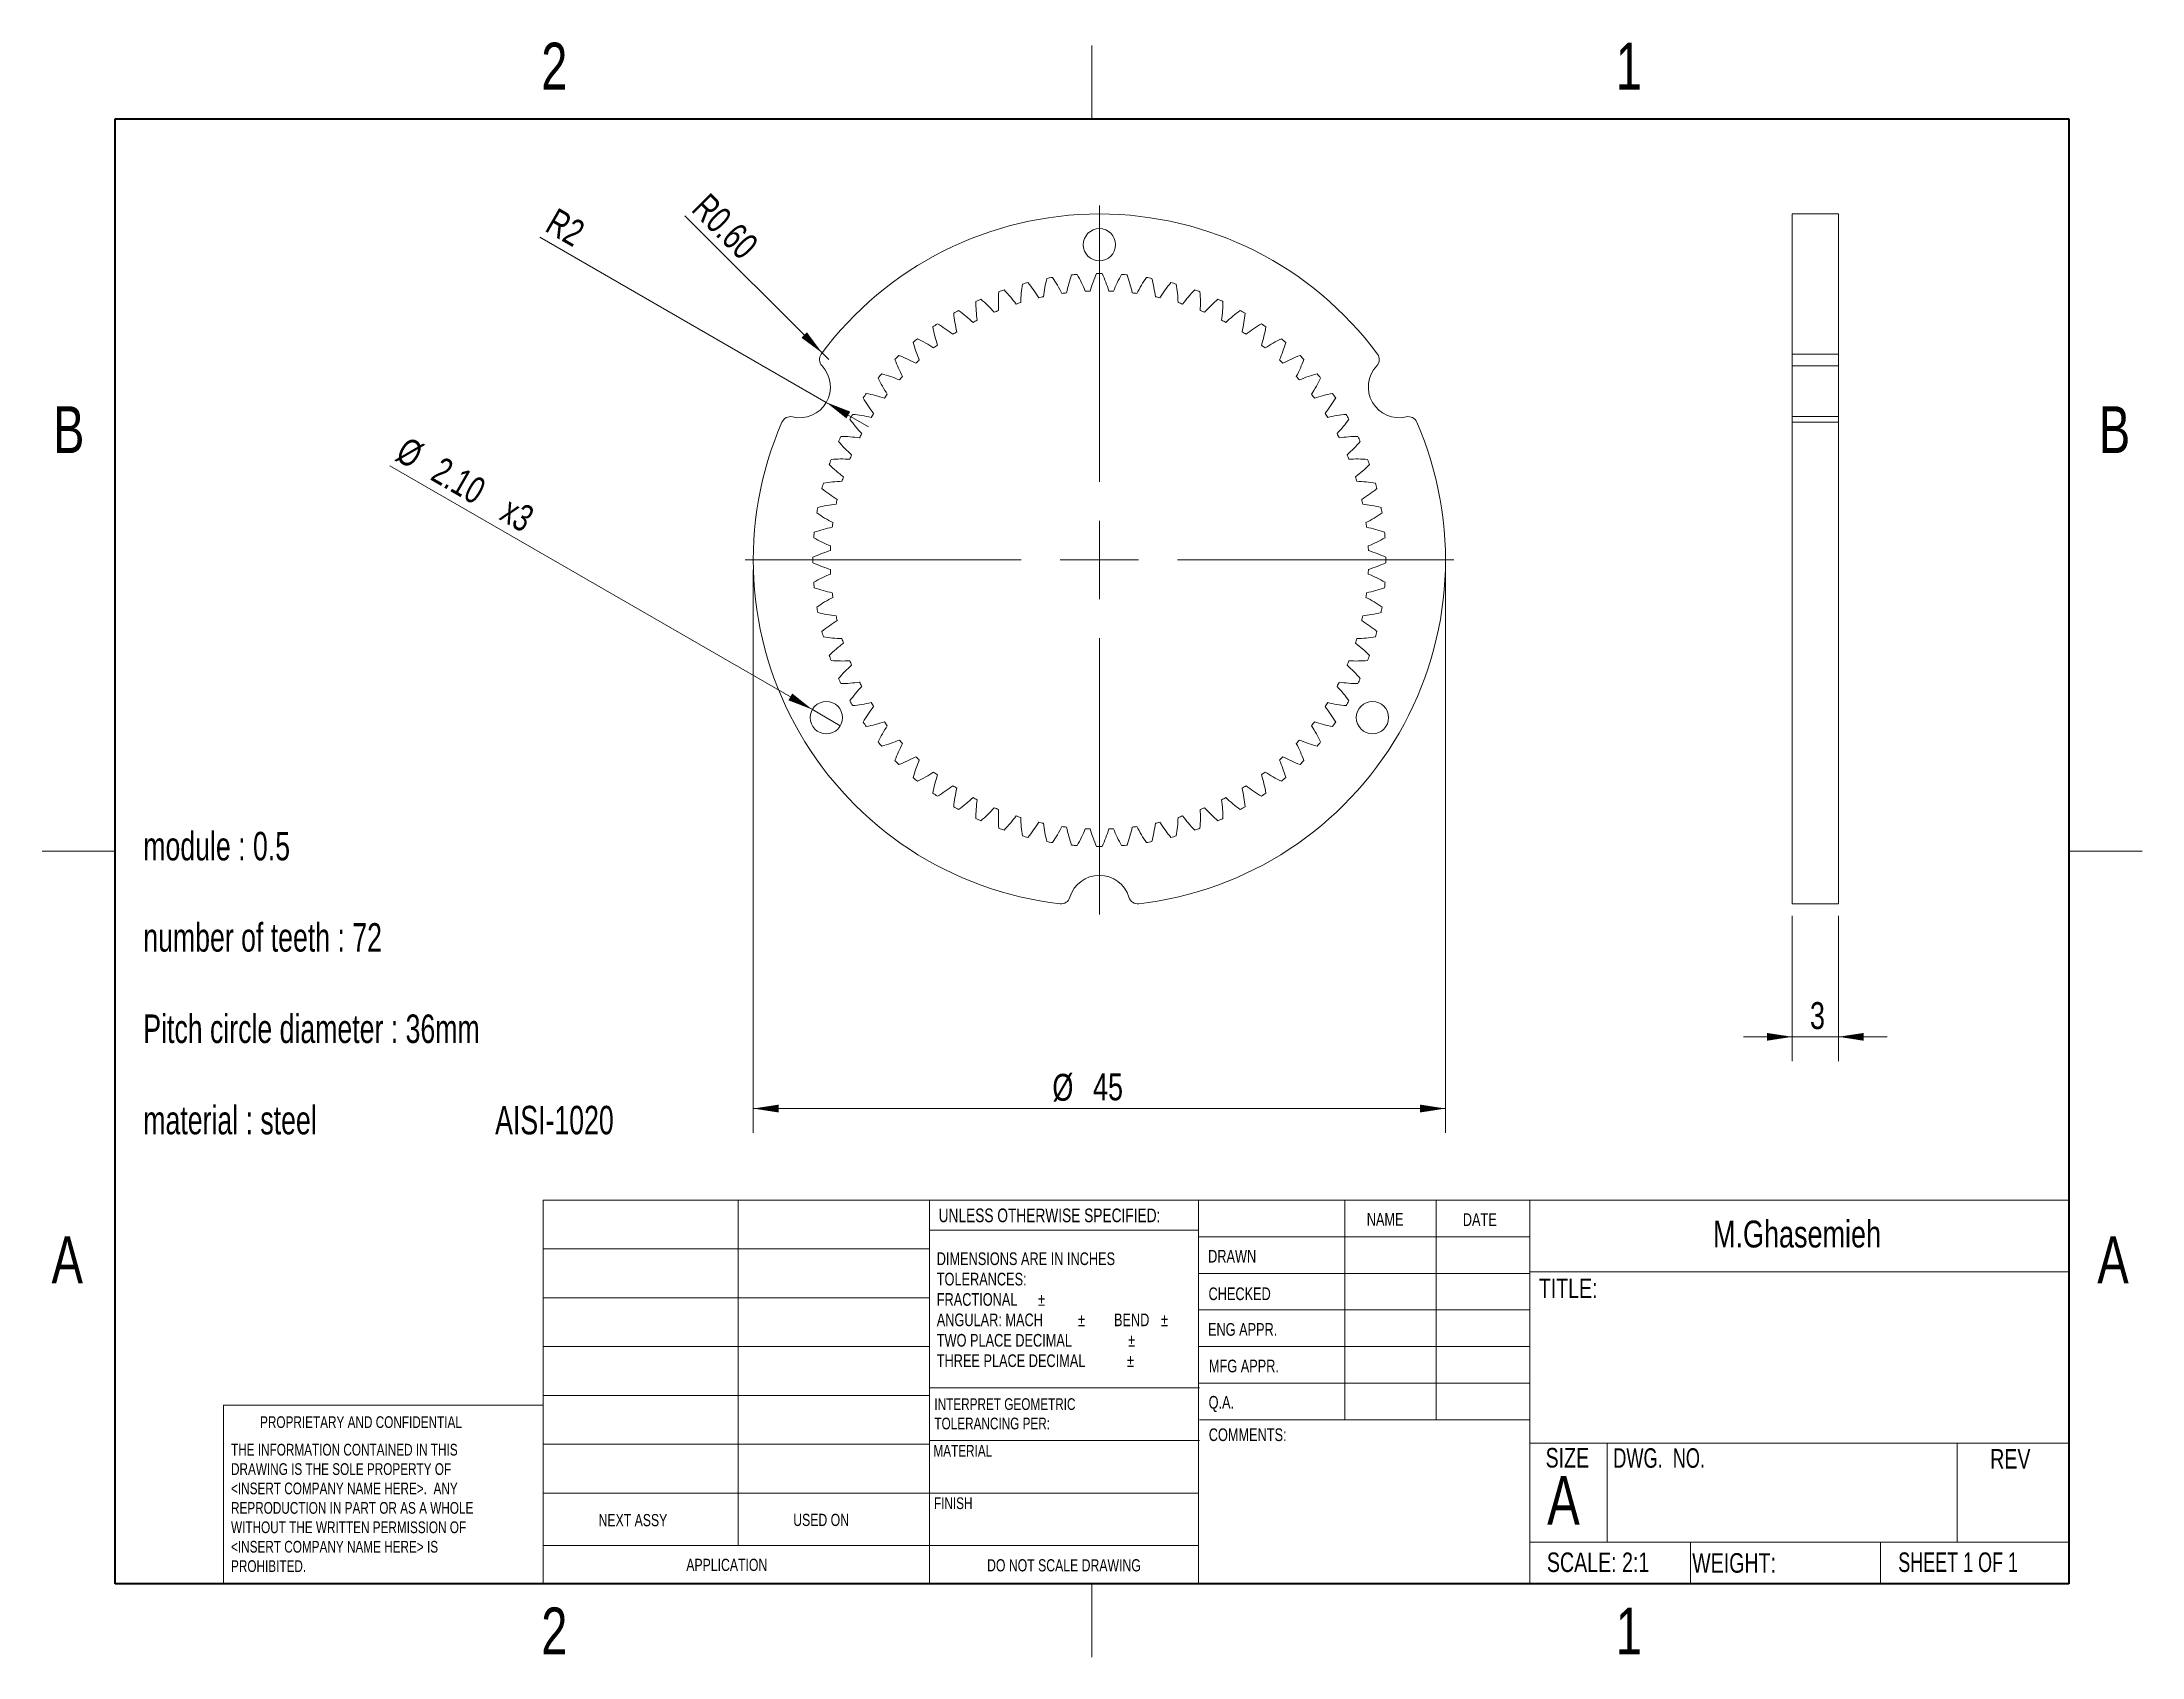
# Model space of a CAD drawing. Header units: millimetres. Extents: x 3 to 276, y 3 to 213.
import ezdxf

# ---------------------------------------------------------------- set-up
doc = ezdxf.new("R2010")
doc.units = ezdxf.units.MM
doc.styles.add('SLDTEXTSTYLE0', font='TXT', dxfattribs={"width": 0.7})
doc.styles.add('SLDTEXTSTYLE1', font='TXT', dxfattribs={"width": 0.75})
doc.styles.add('SLDTEXTSTYLE2', font='TXT', dxfattribs={"width": 0.6875})
doc.styles.add('SLDTEXTSTYLE3', font='TXT', dxfattribs={"width": 0.694444})
doc.dimstyles.new('SLDDIMSTYLE0', dxfattribs={"dimtxt": 3.5, "dimasz": 3.302, "dimexe": 0, "dimexo": 0.0625, "dimgap": 0.875, "dimtad": 1, "dimlfac": 0.5, "dimrnd": 1e-09, "dimzin": 12, "dimdsep": 46, "dimtxsty": 'SLDTEXTSTYLE1', "dimsah": 1, "dimcen": 0.09, "dimadec": 0, "dimazin": 3, "dimtfac": 1, "dimtofl": 0, "dimtmove": 0, "dimatfit": 3, "dimfxl": 1, "dimfrac": 2, "dimtolj": 1, "dimtzin": 12, "dimarcsym": 0})
doc.dimstyles.new('SLDDIMSTYLE1', dxfattribs={"dimtxt": 3.5, "dimasz": 3.302, "dimexe": 0, "dimexo": 0.0625, "dimgap": 0.875, "dimtad": 1, "dimlfac": 0.5, "dimrnd": 1e-09, "dimzin": 4, "dimdsep": 46, "dimtxsty": 'SLDTEXTSTYLE1', "dimblk1": 'NONE', "dimsah": 1, "dimcen": 0, "dimadec": 0, "dimazin": 1, "dimtfac": 1, "dimtmove": 0, "dimatfit": 3, "dimldrblk": 'NONE', "dimfxl": 1, "dimfrac": 2, "dimtolj": 1, "dimtzin": 12, "dimarcsym": 0})
doc.dimstyles.new('SLDDIMSTYLE2', dxfattribs={"dimtxt": 3.5, "dimasz": 3.302, "dimexe": 0, "dimexo": 0.0625, "dimgap": 0.875, "dimtad": 1, "dimlfac": 0.5, "dimrnd": 1e-09, "dimzin": 12, "dimdsep": 46, "dimtxsty": 'SLDTEXTSTYLE1', "dimsah": 1, "dimcen": 0, "dimadec": 0, "dimazin": 3, "dimtfac": 1, "dimtofl": 0, "dimtmove": 1, "dimatfit": 3, "dimfxl": 1, "dimfrac": 2, "dimtolj": 1, "dimtzin": 12, "dimarcsym": 0})
doc.dimstyles.new('SLDDIMSTYLE3', dxfattribs={"dimtxt": 3.5, "dimasz": 3.302, "dimexe": 0, "dimexo": 0.0625, "dimgap": 0.875, "dimtad": 1, "dimlfac": 0.5, "dimrnd": 1e-09, "dimzin": 0, "dimdsep": 46, "dimtxsty": 'SLDTEXTSTYLE1', "dimsah": 1, "dimcen": 0, "dimadec": 0, "dimazin": 0, "dimtfac": 1, "dimtofl": 0, "dimtmove": 0, "dimatfit": 3, "dimfxl": 1, "dimfrac": 2, "dimtolj": 1, "dimtzin": 12, "dimarcsym": 0})
doc.dimstyles.new('SLDDIMSTYLE4', dxfattribs={"dimtxt": 3.5, "dimasz": 3.302, "dimexe": 0, "dimexo": 0.0625, "dimgap": 0.875, "dimtad": 1, "dimlfac": 0.5, "dimrnd": 1e-09, "dimzin": 12, "dimdsep": 46, "dimtxsty": 'SLDTEXTSTYLE1', "dimsah": 1, "dimcen": 0.09, "dimadec": 0, "dimazin": 3, "dimtfac": 1, "dimtmove": 0, "dimatfit": 0, "dimfxl": 1, "dimfrac": 2, "dimtolj": 1, "dimtzin": 12, "dimarcsym": 0})

# ---------------------------------------------------------------- blocks, each defined once
blk = doc.blocks.new('SW_NOTE_0')
at = {"color": 0, "linetype": 'Continuous', "lineweight": 0, "attachment_point": 1, "style": 'SLDTEXTSTYLE0'}
for s, insert, char_height in [('module : 0.5', (0, 4.77), 3.7042), ('number of teeth : 72', (0, -7.1), 3.7042), ('Pitch circle diameter : 36mm', (0, -18.98), 3.7042), ('material : steel', (0, -30.86), 3.7042), ('AISI-1020', (45.75, -30.86), 3.704)]:
    blk.add_mtext(s, dxfattribs=dict(at, insert=insert, char_height=char_height))
blk = doc.blocks.new('SW_NOTE_1')
at = {"color": 0, "linetype": 'Continuous', "lineweight": 0, "char_height": 1.524, "attachment_point": 1, "style": 'SLDTEXTSTYLE1'}
for s, insert in [('INTERPRET GEOMETRIC', (0, 1.96)), ('TOLERANCING PER:', (0, -0.56))]:
    blk.add_mtext(s, dxfattribs=dict(at, insert=insert))
blk = doc.blocks.new('SW_NOTE_2')
at = {"color": 0, "linetype": 'Continuous', "lineweight": 0, "char_height": 1.651, "attachment_point": 1, "style": 'SLDTEXTSTYLE1'}
for s, insert in [('DIMENSIONS ARE IN INCHES', (0, 2.13)), ('TOLERANCES:', (0, -0.52)), ('FRACTIONAL', (0, -3.17)), ('%%p', (13.15, -3.17)), ('ANGULAR: MACH', (0, -5.82)), ('%%p', (18.37, -5.82)), ('BEND', (23.04, -5.82)), ('%%p', (29.16, -5.82)), ('TWO PLACE DECIMAL', (0, -8.48)), ('%%p', (24.88, -8.48)), ('THREE PLACE DECIMAL', (0, -11.13)), ('%%p', (24.73, -11.13))]:
    blk.add_mtext(s, dxfattribs=dict(at, insert=insert))
blk = doc.blocks.new('SW_NOTE_3')
at = {"color": 0, "linetype": 'Continuous', "lineweight": 0, "char_height": 1.524, "attachment_point": 1, "style": 'SLDTEXTSTYLE1'}
for s, insert in [('THE INFORMATION CONTAINED IN THIS', (0, 1.96)), ('DRAWING IS THE SOLE PROPERTY OF', (0, -0.56)), ('<INSERT COMPANY NAME HERE>.  ANY', (0, -3.08)), ('WITHOUT THE WRITTEN PERMISSION OF', (0, -8.13)), ('REPRODUCTION IN PART OR AS A WHOLE', (0, -5.61)), ('<INSERT COMPANY NAME HERE> IS', (0, -10.66)), ('PROHIBITED.', (0, -13.18))]:
    blk.add_mtext(s, dxfattribs=dict(at, insert=insert))
blk = doc.blocks.new('_D')
at = {"color": 7, "linetype": 'Continuous', "lineweight": 0}
for p, q in [((95.66, 144.57), (95.66, 71.33)), ((185.66, 144.57), (185.66, 71.33)), ((95.66, 74.5), (185.66, 74.5))]:
    blk.add_line(p, q, dxfattribs=at)
for points in [[(95.66, 74.5), (98.96, 73.99), (98.96, 75.01)], [(185.66, 74.5), (182.36, 75.01), (182.36, 73.99)]]:
    blk.add_solid(points, dxfattribs=at)
at = {"color": 7, "linetype": 'Continuous', "lineweight": 0, "char_height": 3.5, "attachment_point": 1, "style": 'SLDTEXTSTYLE1'}
for s, insert in [('%%c', (134.55, 79.01)), ('45', (139.83, 79.07))]:
    blk.add_mtext(s, dxfattribs=dict(at, insert=insert))
blk = doc.blocks.new('_D_1')
at = {"color": 7, "linetype": 'Continuous', "lineweight": 0}
for q in [(48.42, 158.09), (106.97, 124.29)]:
    blk.add_line((103.34, 126.39), q, dxfattribs=at)
blk.add_solid([(103.34, 126.39), (100.73, 128.48), (100.22, 127.6)], dxfattribs=at)
at = {"color": 7, "linetype": 'Continuous', "lineweight": 0, "char_height": 3.5, "attachment_point": 1, "rotation": 330, "style": 'SLDTEXTSTYLE1'}
for s, insert in [('%%c', (50.68, 162)), ('2.10', (55.27, 159.4)), ('x3', (64.25, 154.22))]:
    blk.add_mtext(s, dxfattribs=dict(at, insert=insert))
blk = doc.blocks.new('_NONE')
blk = doc.blocks.new('_D_2')
at = {"color": 7, "linetype": 'Continuous', "lineweight": 0}
for q in [(67.91, 187.83), (110.65, 163.16)]:
    blk.add_line((105.15, 166.34), q, dxfattribs=at)
blk.add_solid([(105.15, 166.34), (107.76, 164.25), (108.27, 165.13)], dxfattribs=at)
at = {"color": 7, "linetype": 'Continuous', "lineweight": 0, "insert": (70.16, 191.74), "char_height": 3.5, "attachment_point": 1, "rotation": 330, "style": 'SLDTEXTSTYLE1'}
blk.add_mtext('R2', dxfattribs=at)
blk = doc.blocks.new('_D_3')
at = {"color": 7, "linetype": 'Continuous', "lineweight": 0}
for q in [(86.77, 190.61), (105.47, 171.91)]:
    blk.add_line((104.62, 172.76), q, dxfattribs=at)
blk.add_solid([(104.62, 172.76), (102.64, 175.45), (101.93, 174.73)], dxfattribs=at)
at = {"color": 7, "linetype": 'Continuous', "lineweight": 0, "insert": (89.94, 193.78), "char_height": 3.5, "attachment_point": 1, "rotation": 315, "style": 'SLDTEXTSTYLE1'}
blk.add_mtext('R0.60', dxfattribs=at)
blk = doc.blocks.new('SW_CENTERMARKSYMBOL_0')
at = {"color": 0, "linetype": 'Continuous', "lineweight": 0}
for p, q in [((0, 10.16), (0, 46.08)), ((0, 0), (0, 5.08)), ((-10.16, 0), (-46.08, 0)), ((0, 0), (-5.08, 0)), ((0, 0), (0, -5.08)), ((0, 0), (5.08, 0)), ((10.16, 0), (46.08, 0)), ((0, -10.16), (0, -46.08))]:
    blk.add_line(p, q, dxfattribs=at)
blk = doc.blocks.new('_D_4')
at = {"color": 7, "linetype": 'Continuous', "lineweight": 0}
for p, q in [((230.75, 99.57), (230.75, 80.65)), ((236.75, 99.57), (236.75, 80.65)), ((230.75, 83.83), (224.4, 83.83)), ((230.75, 83.83), (236.75, 83.83)), ((236.75, 83.83), (243.1, 83.83))]:
    blk.add_line(p, q, dxfattribs=at)
for points in [[(230.75, 83.83), (227.45, 84.33), (227.45, 83.32)], [(236.75, 83.83), (240.05, 83.32), (240.05, 84.33)]]:
    blk.add_solid(points, dxfattribs=at)
at = {"color": 7, "linetype": 'Continuous', "lineweight": 0, "insert": (233.05, 88.34), "char_height": 3.5, "attachment_point": 1, "style": 'SLDTEXTSTYLE1'}
blk.add_mtext('3', dxfattribs=at)

msp = doc.modelspace()

# ---------------------------------------------------------------- linework, layer by layer
at = {"color": 7, "linetype": 'Continuous', "lineweight": 15}
for p, q in [((139.7, 212.725), (139.7, 203.2)), ((139.7, 203.2), (139.7, 212.725)), ((236.751, 190.837), (230.751, 190.837)), ((230.751, 172.625), (230.751, 190.837)), ((236.751, 172.625), (236.751, 190.837)), ((230.751, 172.625), (236.751, 172.625)), ((230.751, 171.086), (230.751, 172.625)), ((236.751, 172.625), (236.751, 171.086)), ((236.751, 171.086), (230.751, 171.086)), ((230.751, 164.479), (230.751, 171.086)), ((236.751, 164.479), (236.751, 171.086)), ((236.751, 164.479), (230.751, 164.479)), ((230.751, 163.757), (230.751, 164.479)), ((236.751, 164.479), (236.751, 163.757)), ((230.751, 101.129), (230.751, 163.757)), ((236.751, 163.757), (230.751, 163.757)), ((236.751, 101.129), (236.751, 163.757)), ((3.175, 107.95), (12.7, 107.95)), ((12.7, 107.95), (3.175, 107.95)), ((276.225, 107.95), (266.7, 107.95)), ((266.7, 107.95), (276.225, 107.95)), ((230.751, 101.129), (236.751, 101.129)), ((230.751, 101.121), (230.751, 101.129)), ((230.751, 101.121), (236.751, 101.121)), ((236.751, 101.129), (236.751, 101.121)), ((139.7, 3.175), (139.7, 12.7)), ((139.7, 12.7), (139.7, 3.175))]:
    msp.add_line(p, q, dxfattribs=at)
at = {"color": 7, "linetype": 'Continuous', "lineweight": 40}
for p, q in [((12.7, 12.7), (12.7, 203.2)), ((12.7, 203.2), (266.7, 203.2)), ((266.7, 203.2), (266.7, 12.7)), ((266.7, 12.7), (12.7, 12.7))]:
    msp.add_line(p, q, dxfattribs=at)
at = {"color": 7, "linetype": 'Continuous', "lineweight": 0}
for p, q in [((68.354, 62.594), (266.7, 62.594)), ((68.354, 12.7), (68.354, 62.594)), ((93.703, 62.594), (93.703, 17.685)), ((118.574, 12.7), (118.574, 62.594)), ((153.548, 62.594), (153.548, 12.7)), ((172.56, 62.594), (172.56, 34.019)), ((184.461, 62.594), (184.461, 34.019)), ((196.629, 62.594), (196.629, 12.7)), ((153.548, 58.674), (118.574, 58.674)), ((153.548, 57.832), (196.629, 57.832)), ((68.354, 56.244), (118.574, 56.244)), ((153.548, 53.069), (196.629, 53.069)), ((196.629, 53.269), (266.7, 53.269)), ((68.354, 49.894), (118.574, 49.894)), ((153.548, 48.307), (196.629, 48.307)), ((68.354, 43.544), (118.574, 43.544)), ((196.629, 43.544), (153.548, 43.544)), ((196.629, 38.782), (153.548, 38.782)), ((26.769, 12.7), (26.769, 35.924)), ((68.354, 35.924), (26.769, 35.924)), ((68.354, 37.194), (118.574, 37.194)), ((118.574, 38.195), (153.663, 38.195)), ((196.629, 34.019), (153.663, 34.019)), ((68.354, 30.844), (118.574, 30.844)), ((118.574, 31.337), (153.663, 31.337)), ((196.629, 30.985), (266.7, 30.985)), ((206.675, 30.985), (206.675, 18.107)), ((252.173, 30.985), (252.173, 18.107)), ((68.354, 24.494), (118.574, 24.494)), ((118.574, 24.479), (153.548, 24.479)), ((68.354, 17.685), (153.548, 17.685)), ((196.629, 18.107), (266.7, 18.107)), ((217.536, 18.107), (217.536, 12.7)), ((242.223, 18.107), (242.223, 12.7))]:
    msp.add_line(p, q, dxfattribs=at)
at = {"color": 7, "linetype": 'Continuous', "lineweight": 15}
for centre in [(140.662, 186.837), (105.155, 125.337), (176.169, 125.337)]:
    msp.add_circle(centre, 2.1, dxfattribs=at)
for centre, radius, start, end in [((140.662, 145.837), 45, 36.53333, 143.46667), ((140.662, 145.837), 37.252, 94.44396, 95.55604), ((122.114, 174.104), 18, 21.80108, 29.53455), ((156.675, 175.613), 18, 155.46545, 163.19892), ((140.662, 145.837), 37.252, 89.44396, 90.55604), ((124.649, 175.613), 18, 16.80108, 24.53455), ((159.209, 174.104), 18, 150.46545, 158.19892), ((140.662, 145.837), 37.252, 84.44396, 85.55604), ((145.526, 179.294), 18, 175.46545, 183.19892), ((140.662, 145.837), 37.252, 109.44396, 110.55604), ((115.43, 168.34), 18, 36.80108, 44.53455), ((148.423, 178.743), 18, 170.46545, 178.19892), ((140.662, 145.837), 37.252, 104.44396, 105.55604), ((117.488, 170.454), 18, 31.80108, 39.53455), ((151.261, 177.941), 18, 165.46545, 173.19892), ((140.662, 145.837), 37.252, 99.44396, 100.55604), ((119.721, 172.38), 18, 26.80108, 34.53455), ((140.662, 145.837), 35, 96.9949, 98.0051), ((154.019, 176.895), 18, 160.46545, 168.19892), ((140.662, 145.837), 35, 91.9949, 93.0051), ((140.662, 145.837), 35, 86.9949, 88.0051), ((127.305, 176.895), 18, 11.80108, 19.53455), ((140.662, 145.837), 35, 81.9949, 83.0051), ((161.603, 172.38), 18, 145.46545, 153.19892), ((140.662, 145.837), 37.252, 79.44396, 80.55604), ((130.062, 177.941), 18, 6.80108, 14.53455), ((163.836, 170.454), 18, 140.46545, 148.19892), ((140.662, 145.837), 37.252, 74.44396, 75.55604), ((132.901, 178.743), 18, 1.80108, 9.53455), ((165.893, 168.34), 18, 135.46545, 143.19892), ((140.662, 145.837), 37.252, 69.44396, 70.55604), ((135.798, 179.294), 18, 356.80108, 4.53455), ((140.662, 145.837), 37.252, 119.44396, 120.55604), ((139.642, 179.63), 18, 185.46545, 193.19892), ((111.906, 163.617), 18, 46.80108, 54.53455), ((140.662, 145.837), 37.252, 114.44396, 115.55604), ((142.591, 179.591), 18, 180.46545, 188.19892), ((113.565, 166.056), 18, 41.80108, 49.53455), ((140.662, 145.837), 35, 111.9949, 113.0051), ((140.662, 145.837), 35, 106.9949, 108.0051), ((140.662, 145.837), 35, 101.9949, 103.0051), ((140.662, 145.837), 35, 76.9949, 78.0051), ((140.662, 145.837), 35, 71.9949, 73.0051), ((140.662, 145.837), 35, 66.9949, 68.0051), ((167.759, 166.056), 18, 130.46545, 138.19892), ((140.662, 145.837), 37.252, 64.44396, 65.55604), ((138.733, 179.591), 18, 351.80108, 359.53455), ((169.418, 163.617), 18, 125.46545, 133.19892), ((140.662, 145.837), 37.252, 59.44396, 60.55604), ((141.682, 179.63), 18, 346.80108, 354.53455), ((140.662, 145.837), 37.252, 124.44396, 125.55604), ((136.701, 179.413), 18, 190.46545, 198.19892), ((110.466, 161.043), 18, 51.80108, 59.53455), ((140.662, 145.837), 35, 121.9949, 123.0051), ((140.662, 145.837), 35, 116.9949, 118.0051), ((140.662, 145.837), 35, 61.9949, 63.0051), ((140.662, 145.837), 35, 56.9949, 58.0051), ((170.858, 161.043), 18, 120.46545, 128.19892), ((144.623, 179.413), 18, 341.80108, 349.53455), ((140.662, 145.837), 37.252, 54.44396, 55.55604), ((105.468, 171.911), 1.2, 143.46667, 223.41305), ((140.662, 145.837), 37.252, 134.44396, 135.55604), ((108.284, 155.569), 18, 61.80108, 69.53455), ((140.662, 145.837), 37.252, 129.44396, 130.55604), ((133.789, 178.94), 18, 195.46545, 203.19892), ((109.256, 158.353), 18, 56.80108, 64.53455), ((140.662, 145.837), 35, 126.9949, 128.0051), ((140.662, 145.837), 35, 51.9949, 53.0051), ((172.068, 158.353), 18, 115.46545, 123.19892), ((147.535, 178.94), 18, 336.80108, 344.53455), ((140.662, 145.837), 37.252, 49.44396, 50.55604), ((173.04, 155.569), 18, 110.46545, 118.19892), ((140.662, 145.837), 37.252, 44.44396, 45.55604), ((175.856, 171.911), 1.2, 316.58695, 36.53333), ((101.691, 168.337), 4, 256.58695, 43.41305), ((140.662, 145.837), 37.252, 139.44396, 140.55604), ((128.145, 177.243), 18, 205.46545, 213.19892), ((107.559, 152.71), 18, 66.80108, 74.53455), ((130.93, 178.215), 18, 200.46545, 208.19892), ((140.662, 145.837), 35, 136.9949, 138.0051), ((140.662, 145.837), 35, 131.9949, 133.0051), ((140.662, 145.837), 35, 46.9949, 48.0051), ((150.394, 178.215), 18, 331.80108, 339.53455), ((140.662, 145.837), 35, 41.9949, 43.0051), ((173.765, 152.71), 18, 105.46545, 113.19892), ((153.178, 177.243), 18, 326.80108, 334.53455), ((140.662, 145.837), 37.252, 39.44396, 40.55604), ((179.633, 168.337), 4, 136.58695, 283.41305), ((140.662, 145.837), 37.252, 144.44396, 145.55604), ((125.456, 176.033), 18, 210.46545, 218.19892), ((107.086, 149.798), 18, 71.80108, 79.53455), ((140.662, 145.837), 35, 141.9949, 143.0051), ((140.662, 145.837), 35, 36.9949, 38.0051), ((174.238, 149.798), 18, 100.46545, 108.19892), ((155.868, 176.033), 18, 321.80108, 329.53455), ((140.662, 145.837), 37.252, 34.44396, 35.55604), ((100.485, 163.279), 1.2, 76.58695, 156.53333), ((140.662, 145.837), 37.252, 149.44396, 150.55604), ((122.882, 174.593), 18, 215.46545, 223.19892), ((106.869, 146.857), 18, 76.80108, 84.53455), ((140.662, 145.837), 35, 146.9949, 148.0051), ((140.662, 145.837), 35, 31.9949, 33.0051), ((174.455, 146.857), 18, 95.46545, 103.19892), ((158.442, 174.593), 18, 316.80108, 324.53455), ((140.662, 145.837), 37.252, 29.44396, 30.55604), ((180.839, 163.279), 1.2, 23.46667, 103.41305), ((140.662, 145.837), 45, 156.53333, 263.46667), ((140.662, 145.837), 37.252, 154.44396, 155.55604), ((120.443, 172.934), 18, 220.46545, 228.19892), ((106.908, 143.908), 18, 81.80108, 89.53455), ((140.662, 145.837), 35, 151.9949, 153.0051), ((140.662, 145.837), 45, 276.53333, 23.46667), ((140.662, 145.837), 35, 26.9949, 28.0051), ((174.416, 143.908), 18, 90.46545, 98.19892), ((160.881, 172.934), 18, 311.80108, 319.53455), ((140.662, 145.837), 37.252, 24.44396, 25.55604), ((140.662, 145.837), 37.252, 159.44396, 160.55604), ((107.205, 140.973), 18, 86.80108, 94.53455), ((140.662, 145.837), 35, 156.9949, 158.0051), ((140.662, 145.837), 35, 21.9949, 23.0051), ((174.119, 140.973), 18, 85.46545, 93.19892), ((140.662, 145.837), 37.252, 19.44396, 20.55604), ((140.662, 145.837), 37.252, 164.44396, 165.55604), ((107.756, 138.076), 18, 91.80108, 99.53455), ((118.159, 171.068), 18, 225.46545, 233.19892), ((140.662, 145.837), 35, 161.9949, 163.0051), ((163.165, 171.068), 18, 306.80108, 314.53455), ((140.662, 145.837), 35, 16.9949, 18.0051), ((173.568, 138.076), 18, 80.46545, 88.19892), ((140.662, 145.837), 37.252, 14.44396, 15.55604), ((108.558, 135.237), 18, 96.80108, 104.53455), ((116.045, 169.011), 18, 230.46545, 238.19892), ((140.662, 145.837), 35, 166.9949, 168.0051), ((165.279, 169.011), 18, 301.80108, 309.53455), ((140.662, 145.837), 35, 11.9949, 13.0051), ((172.766, 135.237), 18, 75.46545, 83.19892), ((140.662, 145.837), 37.252, 169.44396, 170.55604), ((114.119, 166.778), 18, 235.46545, 243.19892), ((140.662, 145.837), 35, 171.9949, 173.0051), ((167.205, 166.778), 18, 296.80108, 304.53455), ((140.662, 145.837), 35, 6.9949, 8.0051), ((140.662, 145.837), 37.252, 9.44396, 10.55604), ((140.662, 145.837), 37.252, 174.44396, 175.55604), ((112.395, 164.384), 18, 240.46545, 248.19892), ((109.604, 132.48), 18, 101.80108, 109.53455), ((140.662, 145.837), 35, 176.9949, 178.0051), ((171.72, 132.48), 18, 70.46545, 78.19892), ((168.929, 164.384), 18, 291.80108, 299.53455), ((140.662, 145.837), 35, 1.9949, 3.0051), ((140.662, 145.837), 37.252, 4.44396, 5.55604), ((140.662, 145.837), 37.252, 179.44396, 180.55604), ((110.886, 129.824), 18, 106.80108, 114.53455), ((110.886, 161.85), 18, 245.46545, 253.19892), ((170.438, 129.824), 18, 65.46545, 73.19892), ((170.438, 161.85), 18, 286.80108, 294.53455), ((140.662, 145.837), 37.252, 359.44396, 0.55604), ((112.395, 127.289), 18, 111.80108, 119.53455), ((140.662, 145.837), 37.252, 184.44396, 185.55604), ((109.604, 159.194), 18, 250.46545, 258.19892), ((140.662, 145.837), 35, 181.9949, 183.0051), ((171.72, 159.194), 18, 281.80108, 289.53455), ((140.662, 145.837), 35, 356.9949, 358.0051), ((168.929, 127.289), 18, 60.46545, 68.19892), ((140.662, 145.837), 37.252, 354.44396, 355.55604), ((114.119, 124.896), 18, 116.80108, 124.53455), ((140.662, 145.837), 37.252, 189.44396, 190.55604), ((140.662, 145.837), 35, 186.9949, 188.0051), ((140.662, 145.837), 35, 351.9949, 353.0051), ((167.205, 124.896), 18, 55.46545, 63.19892), ((140.662, 145.837), 37.252, 349.44396, 350.55604), ((108.558, 156.436), 18, 255.46545, 263.19892), ((116.045, 122.663), 18, 121.80108, 129.53455), ((140.662, 145.837), 37.252, 194.44396, 195.55604), ((140.662, 145.837), 35, 191.9949, 193.0051), ((140.662, 145.837), 35, 346.9949, 348.0051), ((165.279, 122.663), 18, 50.46545, 58.19892), ((172.766, 156.436), 18, 276.80108, 284.53455), ((140.662, 145.837), 37.252, 344.44396, 345.55604), ((107.756, 153.598), 18, 260.46545, 268.19892), ((118.159, 120.605), 18, 126.80108, 134.53455), ((140.662, 145.837), 35, 196.9949, 198.0051), ((140.662, 145.837), 35, 341.9949, 343.0051), ((163.165, 120.605), 18, 45.46545, 53.19892), ((173.568, 153.598), 18, 271.80108, 279.53455), ((140.662, 145.837), 37.252, 199.44396, 200.55604), ((107.205, 150.701), 18, 265.46545, 273.19892), ((120.443, 118.74), 18, 131.80108, 139.53455), ((140.662, 145.837), 35, 201.9949, 203.0051), ((140.662, 145.837), 35, 336.9949, 338.0051), ((160.881, 118.74), 18, 40.46545, 48.19892), ((174.119, 150.701), 18, 266.80108, 274.53455), ((140.662, 145.837), 37.252, 339.44396, 340.55604), ((140.662, 145.837), 37.252, 204.44396, 205.55604), ((106.908, 147.766), 18, 270.46545, 278.19892), ((122.882, 117.081), 18, 136.80108, 144.53455), ((140.662, 145.837), 35, 206.9949, 208.0051), ((140.662, 145.837), 35, 331.9949, 333.0051), ((158.442, 117.081), 18, 35.46545, 43.19892), ((174.416, 147.766), 18, 261.80108, 269.53455), ((140.662, 145.837), 37.252, 334.44396, 335.55604), ((140.662, 145.837), 37.252, 209.44396, 210.55604), ((106.869, 144.817), 18, 275.46545, 283.19892), ((125.456, 115.641), 18, 141.80108, 149.53455), ((140.662, 145.837), 35, 211.9949, 213.0051), ((140.662, 145.837), 35, 326.9949, 328.0051), ((155.868, 115.641), 18, 30.46545, 38.19892), ((174.455, 144.817), 18, 256.80108, 264.53455), ((140.662, 145.837), 37.252, 329.44396, 330.55604), ((140.662, 145.837), 37.252, 214.44396, 215.55604), ((107.086, 141.876), 18, 280.46545, 288.19892), ((128.145, 114.431), 18, 146.80108, 154.53455), ((140.662, 145.837), 35, 216.9949, 218.0051), ((140.662, 145.837), 35, 321.9949, 323.0051), ((153.178, 114.431), 18, 25.46545, 33.19892), ((174.238, 141.876), 18, 251.80108, 259.53455), ((140.662, 145.837), 37.252, 324.44396, 325.55604), ((140.662, 145.837), 37.252, 219.44396, 220.55604), ((107.559, 138.964), 18, 285.46545, 293.19892), ((130.93, 113.459), 18, 151.80108, 159.53455), ((108.284, 136.105), 18, 290.46545, 298.19892), ((140.662, 145.837), 35, 221.9949, 223.0051), ((140.662, 145.837), 35, 226.9949, 228.0051), ((140.662, 145.837), 35, 311.9949, 313.0051), ((173.04, 136.105), 18, 241.80108, 249.53455), ((140.662, 145.837), 35, 316.9949, 318.0051), ((150.394, 113.459), 18, 20.46545, 28.19892), ((173.765, 138.964), 18, 246.80108, 254.53455), ((140.662, 145.837), 37.252, 319.44396, 320.55604), ((140.662, 145.837), 37.252, 224.44396, 225.55604), ((133.789, 112.734), 18, 156.80108, 164.53455), ((140.662, 145.837), 37.252, 229.44396, 230.55604), ((109.256, 133.32), 18, 295.46545, 303.19892), ((136.701, 112.261), 18, 161.80108, 169.53455), ((140.662, 145.837), 35, 231.9949, 233.0051), ((140.662, 145.837), 35, 306.9949, 308.0051), ((144.623, 112.261), 18, 10.46545, 18.19892), ((172.068, 133.32), 18, 236.80108, 244.53455), ((147.535, 112.734), 18, 15.46545, 23.19892), ((140.662, 145.837), 37.252, 309.44396, 310.55604), ((140.662, 145.837), 37.252, 314.44396, 315.55604), ((140.662, 145.837), 37.252, 234.44396, 235.55604), ((110.466, 130.631), 18, 300.46545, 308.19892), ((140.662, 145.837), 35, 236.9949, 238.0051), ((139.642, 112.044), 18, 166.80108, 174.53455), ((111.906, 128.057), 18, 305.46545, 313.19892), ((140.662, 145.837), 35, 241.9949, 243.0051), ((140.662, 145.837), 35, 296.9949, 298.0051), ((169.418, 128.057), 18, 226.80108, 234.53455), ((140.662, 145.837), 35, 301.9949, 303.0051), ((141.682, 112.044), 18, 5.46545, 13.19892), ((170.858, 130.631), 18, 231.80108, 239.53455), ((140.662, 145.837), 37.252, 304.44396, 305.55604), ((140.662, 145.837), 37.252, 239.44396, 240.55604), ((142.591, 112.083), 18, 171.80108, 179.53455), ((140.662, 145.837), 37.252, 244.44396, 245.55604), ((113.565, 125.618), 18, 310.46545, 318.19892), ((140.662, 145.837), 35, 246.9949, 248.0051), ((145.526, 112.38), 18, 176.80108, 184.53455), ((115.43, 123.334), 18, 315.46545, 323.19892), ((140.662, 145.837), 35, 251.9949, 253.0051), ((148.423, 112.931), 18, 181.80108, 189.53455), ((132.901, 112.931), 18, 350.46545, 358.19892), ((140.662, 145.837), 35, 286.9949, 288.0051), ((165.893, 123.334), 18, 216.80108, 224.53455), ((135.798, 112.38), 18, 355.46545, 3.19892), ((140.662, 145.837), 35, 291.9949, 293.0051), ((167.759, 125.618), 18, 221.80108, 229.53455), ((140.662, 145.837), 37.252, 294.44396, 295.55604), ((138.733, 112.083), 18, 0.46545, 8.19892), ((140.662, 145.837), 37.252, 299.44396, 300.55604), ((140.662, 145.837), 37.252, 249.44396, 250.55604), ((140.662, 145.837), 37.252, 254.44396, 255.55604), ((117.488, 121.22), 18, 320.46545, 328.19892), ((140.662, 145.837), 35, 256.9949, 258.0051), ((151.261, 113.733), 18, 186.80108, 194.53455), ((119.721, 119.294), 18, 325.46545, 333.19892), ((140.662, 145.837), 35, 261.9949, 263.0051), ((154.019, 114.779), 18, 191.80108, 199.53455), ((122.114, 117.57), 18, 330.46545, 338.19892), ((140.662, 145.837), 35, 266.9949, 268.0051), ((156.675, 116.061), 18, 196.80108, 204.53455), ((124.649, 116.061), 18, 335.46545, 343.19892), ((140.662, 145.837), 35, 271.9949, 273.0051), ((159.209, 117.57), 18, 201.80108, 209.53455), ((127.305, 114.779), 18, 340.46545, 348.19892), ((140.662, 145.837), 35, 276.9949, 278.0051), ((161.603, 119.294), 18, 206.80108, 214.53455), ((130.062, 113.733), 18, 345.46545, 353.19892), ((140.662, 145.837), 35, 281.9949, 283.0051), ((163.836, 121.22), 18, 211.80108, 219.53455), ((140.662, 145.837), 37.252, 284.44396, 285.55604), ((140.662, 145.837), 37.252, 289.44396, 290.55604), ((140.662, 145.837), 37.252, 259.44396, 260.55604), ((140.662, 145.837), 37.252, 264.44396, 265.55604), ((140.662, 145.837), 37.252, 269.44396, 270.55604), ((140.662, 145.837), 37.252, 274.44396, 275.55604), ((140.662, 145.837), 37.252, 279.44396, 280.55604), ((140.662, 100.837), 4, 16.58695, 163.41305), ((135.678, 102.321), 1.2, 263.46667, 343.41305), ((145.646, 102.321), 1.2, 196.58695, 276.53333)]:
    msp.add_arc(centre, radius, start, end, dxfattribs=at)

# ---------------------------------------------------------------- block references
at = {"color": 7, "linetype": 'Continuous', "lineweight": 0}
for name, p in [('SW_CENTERMARKSYMBOL_0', (140.662, 145.837)), ('SW_NOTE_0', (16.345, 105.711)), ('SW_NOTE_2', (119.517, 53.666)), ('SW_NOTE_1', (119.209, 34.864)), ('SW_NOTE_3', (27.754, 28.938))]:
    msp.add_blockref(name, p, dxfattribs=at)

# ---------------------------------------------------------------- texts
for s, insert, char_height, attachment_point, style in [('2', (69.789, 213.111), 6.096, 2, 'SLDTEXTSTYLE1'), ('1', (209.489, 213.111), 6.096, 2, 'SLDTEXTSTYLE1'), ('B', (6.653, 165.836), 6.096, 2, 'SLDTEXTSTYLE1'), ('B', (272.653, 165.836), 6.096, 2, 'SLDTEXTSTYLE1'), ('UNLESS OTHERWISE SPECIFIED:', (119.758, 61.499), 1.778, 1, 'SLDTEXTSTYLE1'), ('NAME', (175.424, 60.923), 1.651, 1, 'SLDTEXTSTYLE1'), ('DATE', (187.915, 60.879), 1.651, 1, 'SLDTEXTSTYLE1'), ('M.Ghasemieh', (220.445, 59.933), 3.5, 1, 'SLDTEXTSTYLE1'), ('A', (6.457, 57.886), 6.096, 2, 'SLDTEXTSTYLE1'), ('A', (272.457, 57.886), 6.096, 2, 'SLDTEXTSTYLE1'), ('DRAWN', (154.797, 56.123), 1.651, 1, 'SLDTEXTSTYLE1'), ('TITLE:', (197.793, 52.393), 2.54, 1, 'SLDTEXTSTYLE1'), ('CHECKED', (154.851, 51.237), 1.651, 1, 'SLDTEXTSTYLE1'), ('ENG APPR.', (154.777, 46.601), 1.651, 1, 'SLDTEXTSTYLE1'), ('MFG APPR.', (154.903, 41.845), 1.651, 1, 'SLDTEXTSTYLE1'), ('Q.A.', (154.862, 37.123), 1.651, 1, 'SLDTEXTSTYLE1'), ('PROPRIETARY AND CONFIDENTIAL', (31.53, 34.483), 1.524, 1, 'SLDTEXTSTYLE1'), ('COMMENTS:', (154.884, 32.909), 1.651, 1, 'SLDTEXTSTYLE1'), ('MATERIAL', (119.08, 30.753), 1.524, 1, 'SLDTEXTSTYLE1'), ('SIZE', (198.68, 30.358), 2.54, 1, 'SLDTEXTSTYLE1'), ('DWG.  NO.', (207.481, 30.323), 2.54, 1, 'SLDTEXTSTYLE3'), ('REV', (256.485, 30.223), 2.54, 1, 'SLDTEXTSTYLE1'), ('A', (198.88, 26.724), 6.35, 1, 'SLDTEXTSTYLE1'), ('FINISH', (119.15, 23.938), 1.524, 1, 'SLDTEXTSTYLE1'), ('NEXT ASSY', (75.542, 21.771), 1.5875, 1, 'SLDTEXTSTYLE1'), ('USED ON', (100.854, 21.798), 1.5875, 1, 'SLDTEXTSTYLE1'), ('SCALE: 2:1', (198.849, 16.765), 2.54, 1, 'SLDTEXTSTYLE1'), ('WEIGHT:', (217.74, 16.678), 2.54, 1, 'SLDTEXTSTYLE1'), ('SHEET 1 OF 1', (244.531, 16.773), 2.54, 1, 'SLDTEXTSTYLE2'), ('APPLICATION', (86.95, 15.95), 1.5875, 1, 'SLDTEXTSTYLE1'), ('DO NOT SCALE DRAWING', (136.054, 15.895), 1.5875, 2, 'SLDTEXTSTYLE1'), ('2', (69.789, 9.611), 6.096, 2, 'SLDTEXTSTYLE1'), ('1', (209.489, 9.611), 6.096, 2, 'SLDTEXTSTYLE1')]:
    msp.add_mtext(s, dxfattribs=dict(at, insert=insert, char_height=char_height, attachment_point=attachment_point, style=style))

# ---------------------------------------------------------------- dimensions: what is measured, and where the dimension line sits
for center, mpoint, dimstyle, picture, middle in [((101.691, 168.337), (105.155, 166.337), 'SLDDIMSTYLE2', '_D_2', (70.166, 186.538)), ((105.468, 171.911), (104.62, 172.759), 'SLDDIMSTYLE3', '_D_3', (90.841, 186.538))]:
    dim = msp.add_radius_dim(center=center, mpoint=mpoint, dimstyle=dimstyle, dxfattribs=at)
    dim.commit()
    dim.dimension.update_dxf_attribs({"geometry": picture, "text_midpoint": middle, "dimtype": 164})
dim = msp.add_diameter_dim_2p(p1=(106.974, 124.287), p2=(103.336, 126.387), text='<> x3', dimstyle='SLDDIMSTYLE1', dxfattribs=at)
dim.commit()
dim.dimension.update_dxf_attribs({"geometry": '_D_1', "text_midpoint": (57.215, 153.015), "dimtype": 163})
dim = msp.add_linear_dim(base=(185.662, 74.503), p1=(95.662, 145.837), p2=(185.662, 145.837), text='%%c<>', dimstyle='SLDDIMSTYLE0', dxfattribs=at)
dim.commit()
dim.dimension.update_dxf_attribs({"geometry": '_D', "text_midpoint": (139.774, 74.503), "dimtype": 160})
dim = msp.add_linear_dim(base=(236.751, 83.827), p1=(230.751, 100.837), p2=(236.751, 100.837), dimstyle='SLDDIMSTYLE4', dxfattribs=at)
dim.commit()
dim.dimension.update_dxf_attribs({"geometry": '_D_4', "text_midpoint": (234.343, 83.827), "dimtype": 160})

doc.saveas('drawing.dxf')
